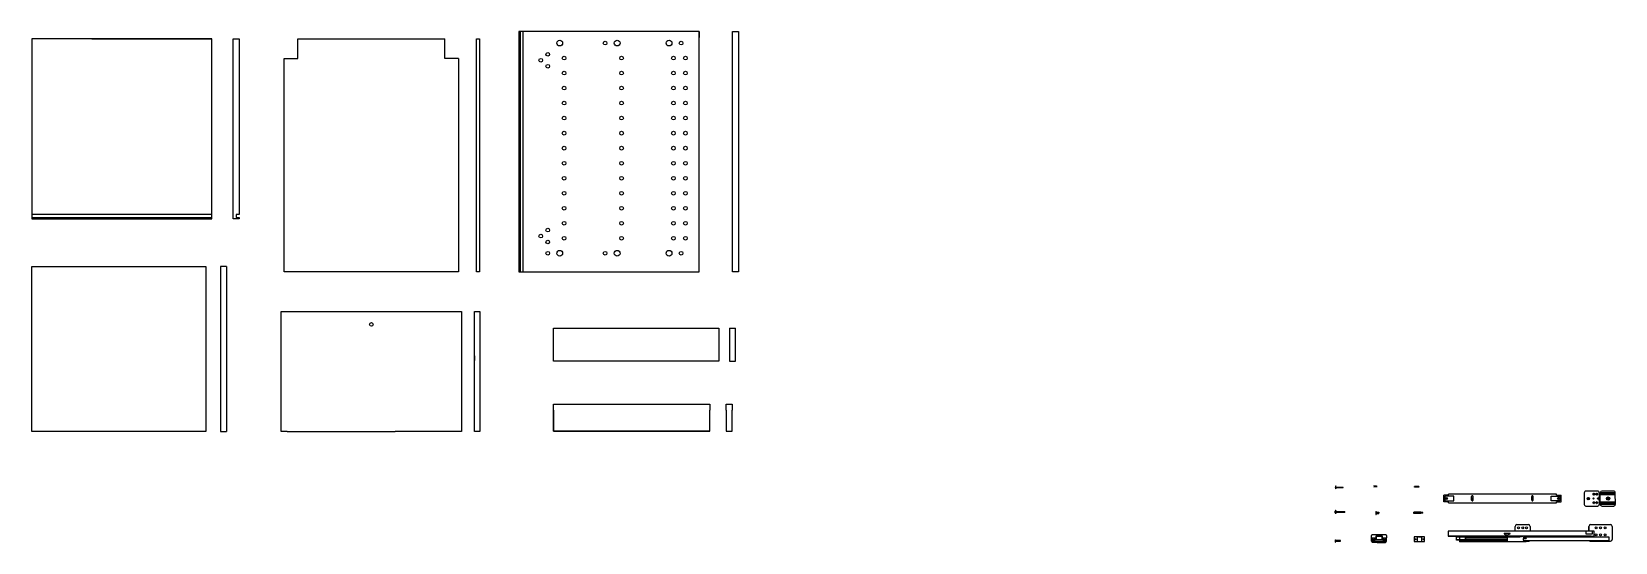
# Model space of a CAD drawing. Header units: millimetres. Extents: x 742 to 2544, y 1197 to 2001.
# Drawn here: x 2017 to 2544, y 1831 to 2001 of the extents above; entities that cross this region are included whole.
import ezdxf

# ---------------------------------------------------------------- set-up
doc = ezdxf.new("R2010")
doc.units = ezdxf.units.MM
doc.linetypes.add('DASHED', pattern=[0.75, 0.5, -0.25])
for name, color, linetype in [('A-FURN', 1, 'Continuous'), ('ARREDI', 1, 'Continuous'), ('VITI E CERNIERE', 8, 'Continuous')]:
    doc.layers.add(name, color=color, linetype=linetype)

msp = doc.modelspace()

# ---------------------------------------------------------------- linework, layer by layer
at = {"layer": 'A-FURN'}
for p, q in [((2190.78, 1891.64), (2190.78, 1902.64)), ((2190.78, 1902.64), (2245.78, 1902.64)), ((2249.34, 1902.64), (2251.34, 1902.64))]:
    msp.add_line(p, q, dxfattribs=at)
at = {"layer": 'ARREDI'}
for p, q in [((2077.03, 1999.1), (2017.03, 1999.1)), ((2017.03, 1999.1), (2017.03, 1939.1)), ((2037.03, 1999.1), (2077.03, 1999.1)), ((2077.03, 1939.1), (2077.03, 1999.1)), ((2105.59, 1992.47), (2105.59, 1999.1)), ((2105.59, 1999.1), (2154.59, 1999.1)), ((2154.59, 1992.47), (2154.59, 1999.1)), ((2165.07, 1921.47), (2165.07, 1999.1)), ((2165.07, 1999.1), (2166.07, 1999.1)), ((2166.07, 1999.1), (2166.07, 1921.47)), ((2239.21, 2001.47), (2179.21, 2001.47)), ((2179.21, 2001.47), (2179.21, 1921.47)), ((2179.21, 2001.47), (2179.91, 2001.47)), ((2179.71, 2001.47), (2179.71, 1921.47)), ((2180.71, 1921.47), (2180.71, 2001.47)), ((2239.21, 1921.47), (2239.21, 2001.47)), ((2239.21, 2001.47), (2239.21, 1999.47)), ((2250.34, 2001.47), (2250.84, 2001.47)), ((2101.09, 1921.47), (2101.09, 1992.47)), ((2101.09, 1992.47), (2105.59, 1992.47)), ((2159.09, 1992.47), (2154.59, 1992.47)), ((2159.09, 1992.47), (2159.09, 1921.47)), ((2239.21, 1984.47), (2239.21, 1985.17)), ((2077.03, 1940.6), (2017.03, 1940.6)), ((2077.03, 1939.6), (2077.03, 1940.6)), ((2077.03, 1939.8), (2077.03, 1940.3)), ((2086.13, 1940.6), (2085.13, 1940.6)), ((2085.13, 1940.6), (2085.13, 1939.6)), ((2017.03, 1939.6), (2077.03, 1939.6)), ((2017.03, 1939.1), (2037.03, 1939.1)), ((2037.03, 1939.1), (2077.03, 1939.1)), ((2085.13, 1939.6), (2086.13, 1939.6)), ((2017.03, 1923.25), (2075.03, 1923.25)), ((2017.03, 1868.25), (2017.03, 1923.25)), ((2075.03, 1923.25), (2075.03, 1868.25)), ((2081.93, 1923.25), (2079.93, 1923.25)), ((2079.93, 1923.25), (2079.93, 1868.25)), ((2081.93, 1923.25), (2081.93, 1921.25)), ((2081.93, 1921.25), (2081.93, 1868.25)), ((2159.09, 1921.47), (2101.09, 1921.47)), ((2159.09, 1921.47), (2122.09, 1921.47)), ((2165.52, 1921.47), (2165.07, 1921.47)), ((2166.07, 1921.47), (2165.52, 1921.47)), ((2179.21, 1921.47), (2239.21, 1921.47)), ((2179.91, 1921.47), (2180.41, 1921.47)), ((2100.09, 1868.25), (2100.09, 1908.25)), ((2100.09, 1908.25), (2160.09, 1908.25)), ((2160.09, 1908.25), (2160.09, 1868.25)), ((2164.44, 1908.25), (2166.24, 1908.25)), ((2164.44, 1868.25), (2164.44, 1908.25)), ((2166.24, 1908.25), (2166.24, 1868.25)), ((2190.78, 1891.64), (2190.78, 1902.64)), ((2245.78, 1902.64), (2245.78, 1891.64)), ((2249.34, 1902.64), (2249.34, 1891.64)), ((2251.34, 1891.64), (2251.34, 1902.64)), ((2164.44, 1893.5), (2164.44, 1891.95)), ((2100.09, 1868.25), (2100.09, 1888.25)), ((2164.44, 1889.95), (2164.44, 1891.95)), ((2164.44, 1889.95), (2164.44, 1890.25)), ((2245.78, 1891.64), (2190.78, 1891.64)), ((2249.34, 1891.64), (2251.34, 1891.64)), ((2190.78, 1868.33), (2190.78, 1877.33)), ((2190.78, 1877.33), (2242.78, 1877.33)), ((2242.78, 1877.33), (2242.78, 1875.33)), ((2248.28, 1875.33), (2248.28, 1877.33)), ((2248.28, 1877.33), (2250.28, 1877.33)), ((2250.28, 1877.33), (2250.28, 1875.33)), ((2190.78, 1875.33), (2190.78, 1868.33)), ((2242.78, 1868.33), (2242.78, 1875.33)), ((2248.28, 1875.33), (2248.28, 1868.33)), ((2250.28, 1868.33), (2250.28, 1875.33)), ((2075.03, 1868.25), (2017.03, 1868.25)), ((2079.93, 1868.25), (2081.93, 1868.25)), ((2102.09, 1868.25), (2100.09, 1868.25)), ((2102.09, 1868.25), (2138.09, 1868.25)), ((2140.09, 1868.25), (2138.09, 1868.25)), ((2160.09, 1868.25), (2140.09, 1868.25)), ((2166.24, 1868.25), (2164.44, 1868.25)), ((2242.78, 1868.33), (2190.78, 1868.33)), ((2190.78, 1868.33), (2242.78, 1868.33)), ((2248.28, 1868.33), (2250.28, 1868.33))]:
    msp.add_line(p, q, dxfattribs=at)
msp.add_lwpolyline([(2086.13, 1939.6), (2086.13, 1939.1), (2084.13, 1939.1), (2084.13, 1999.1), (2086.13, 1999.1), (2086.13, 1940.6)], dxfattribs=at)
msp.add_lwpolyline([(2250.34, 2001.47), (2252.34, 2001.47), (2252.34, 1921.47), (2250.34, 1921.47)], close=True, dxfattribs=at)
for centre, radius in [((2192.83, 1997.65), 0.955), ((2207.95, 1997.65), 0.614), ((2211.95, 1997.65), 0.955), ((2229.22, 1997.65), 0.955), ((2233.22, 1997.65), 0.614), ((2188.83, 1993.91), 0.614), ((2194.29, 1992.65), 0.614), ((2213.41, 1992.65), 0.614), ((2230.68, 1992.65), 0.614), ((2234.68, 1992.65), 0.614), ((2186.5, 1991.94), 0.614), ((2188.83, 1989.96), 0.614), ((2194.29, 1987.65), 0.614), ((2213.41, 1987.65), 0.614), ((2230.68, 1987.65), 0.614), ((2234.68, 1987.65), 0.614), ((2194.29, 1982.65), 0.614), ((2213.41, 1982.65), 0.614), ((2230.68, 1982.65), 0.614), ((2234.68, 1982.65), 0.614), ((2194.29, 1977.65), 0.614), ((2213.41, 1977.65), 0.614), ((2230.68, 1977.65), 0.614), ((2234.68, 1977.65), 0.614), ((2194.29, 1972.65), 0.614), ((2213.41, 1972.65), 0.614), ((2230.68, 1972.65), 0.614), ((2234.68, 1972.65), 0.614), ((2194.29, 1967.65), 0.614), ((2213.41, 1967.65), 0.614), ((2230.68, 1967.65), 0.614), ((2234.68, 1967.65), 0.614), ((2194.29, 1962.65), 0.614), ((2213.41, 1962.65), 0.614), ((2230.68, 1962.65), 0.614), ((2234.68, 1962.65), 0.614), ((2194.29, 1957.65), 0.614), ((2213.41, 1957.65), 0.614), ((2230.68, 1957.65), 0.614), ((2234.68, 1957.65), 0.614), ((2194.29, 1952.65), 0.614), ((2194.29, 1952.65), 0.614), ((2213.41, 1952.65), 0.614), ((2213.41, 1952.65), 0.614), ((2230.68, 1952.65), 0.614), ((2230.68, 1952.65), 0.614), ((2234.68, 1952.65), 0.614), ((2234.68, 1952.65), 0.614), ((2194.29, 1947.65), 0.614), ((2213.41, 1947.65), 0.614), ((2230.68, 1947.65), 0.614), ((2234.68, 1947.65), 0.614), ((2194.29, 1942.65), 0.614), ((2213.41, 1942.65), 0.614), ((2230.68, 1942.65), 0.614), ((2234.68, 1942.65), 0.614), ((2188.83, 1935.34), 0.614), ((2194.29, 1937.65), 0.614), ((2213.41, 1937.65), 0.614), ((2230.68, 1937.65), 0.614), ((2234.68, 1937.65), 0.614), ((2186.5, 1933.36), 0.614), ((2188.83, 1931.39), 0.614), ((2194.29, 1932.65), 0.614), ((2213.41, 1932.65), 0.614), ((2230.68, 1932.65), 0.614), ((2234.68, 1932.65), 0.614), ((2188.83, 1927.65), 0.614), ((2192.83, 1927.65), 0.955), ((2207.95, 1927.65), 0.614), ((2211.95, 1927.65), 0.955), ((2229.22, 1927.65), 0.955), ((2233.22, 1927.65), 0.614), ((2130.11, 1903.93), 0.614)]:
    msp.add_circle(centre, radius, dxfattribs=at)
at = {"layer": 'VITI E CERNIERE', "linetype": 'DASHED'}
for p, q in [((2451.07, 1849.72), (2451.21, 1849.72)), ((2451.07, 1849.58), (2451.21, 1849.58)), ((2451.08, 1849.79), (2451.21, 1849.79)), ((2451.08, 1849.51), (2451.21, 1849.51)), ((2451.21, 1849.51), (2451.21, 1849.79)), ((2450.92, 1841.6), (2451.05, 1841.6)), ((2450.92, 1841.53), (2451.05, 1841.53)), ((2450.92, 1841.39), (2451.05, 1841.39)), ((2450.92, 1841.32), (2451.05, 1841.32)), ((2451.05, 1841.32), (2451.05, 1841.6))]:
    msp.add_line(p, q, dxfattribs=at)
at = {"layer": 'VITI E CERNIERE', "linetype": 'Continuous'}
for p, q in [((2451.07, 1849.6), (2451.07, 1849.69)), ((2451.22, 1849.14), (2451.22, 1850.14)), ((2535.22, 1845.98), (2535, 1845.98)), ((2535.22, 1845.88), (2535, 1845.88)), ((2535.22, 1845.98), (2535.22, 1846.19)), ((2535.22, 1845.88), (2535.22, 1845.67)), ((2535.32, 1845.98), (2535.32, 1846.19)), ((2535.32, 1845.98), (2535.53, 1845.98)), ((2535.32, 1845.88), (2535.53, 1845.88)), ((2535.32, 1845.88), (2535.32, 1845.67)), ((2537.08, 1847.43), (2536.86, 1847.43)), ((2537.08, 1847.33), (2536.86, 1847.33)), ((2537.08, 1847.43), (2537.08, 1847.64)), ((2537.08, 1847.33), (2537.08, 1847.12)), ((2537.17, 1847.43), (2537.17, 1847.64)), ((2537.17, 1847.43), (2537.39, 1847.43)), ((2537.17, 1847.33), (2537.39, 1847.33)), ((2537.17, 1847.33), (2537.17, 1847.12)), ((2538.04, 1847.43), (2537.83, 1847.43)), ((2538.04, 1847.33), (2537.83, 1847.33)), ((2538.04, 1847.43), (2538.04, 1847.64)), ((2538.04, 1847.33), (2538.04, 1847.12)), ((2538.14, 1847.43), (2538.14, 1847.64)), ((2538.14, 1847.43), (2538.35, 1847.43)), ((2538.14, 1847.33), (2538.35, 1847.33)), ((2538.14, 1847.33), (2538.14, 1847.12)), ((2541.8, 1845.97), (2541.58, 1845.97)), ((2541.8, 1845.88), (2541.58, 1845.88)), ((2541.8, 1845.97), (2541.8, 1846.19)), ((2541.8, 1845.88), (2541.8, 1845.66)), ((2541.9, 1845.97), (2541.9, 1846.19)), ((2541.9, 1845.97), (2542.11, 1845.97)), ((2541.9, 1845.88), (2542.11, 1845.88)), ((2541.9, 1845.88), (2541.9, 1845.66)), ((2450.91, 1841.42), (2450.91, 1841.51)), ((2451.22, 1841.96), (2451.07, 1841.96)), ((2451.22, 1840.96), (2451.07, 1840.96)), ((2537.07, 1844.57), (2536.86, 1844.57)), ((2537.07, 1844.48), (2536.86, 1844.48)), ((2537.07, 1844.57), (2537.07, 1844.79)), ((2537.07, 1844.48), (2537.07, 1844.26)), ((2537.17, 1844.57), (2537.17, 1844.79)), ((2537.17, 1844.57), (2537.38, 1844.57)), ((2537.17, 1844.48), (2537.38, 1844.48)), ((2537.17, 1844.48), (2537.17, 1844.26)), ((2538.04, 1844.57), (2537.83, 1844.57)), ((2538.04, 1844.48), (2537.83, 1844.48)), ((2538.04, 1844.57), (2538.04, 1844.79)), ((2538.04, 1844.48), (2538.04, 1844.26)), ((2538.14, 1844.57), (2538.14, 1844.79)), ((2538.14, 1844.57), (2538.35, 1844.57)), ((2538.14, 1844.48), (2538.35, 1844.48)), ((2538.14, 1844.48), (2538.14, 1844.26))]:
    msp.add_line(p, q, dxfattribs=at)
at = {"layer": 'VITI E CERNIERE'}
for p, q in [((2451.22, 1849.75), (2452.67, 1849.75)), ((2451.22, 1849.55), (2452.67, 1849.55)), ((2451.29, 1849.8), (2451.3, 1849.49)), ((2451.45, 1849.8), (2451.47, 1849.49)), ((2451.45, 1849.8), (2451.47, 1849.49)), ((2451.62, 1849.8), (2451.64, 1849.49)), ((2451.78, 1849.8), (2451.8, 1849.49)), ((2451.95, 1849.8), (2451.97, 1849.49)), ((2452.12, 1849.8), (2452.13, 1849.49)), ((2452.28, 1849.8), (2452.3, 1849.49)), ((2452.45, 1849.8), (2452.46, 1849.49)), ((2452.45, 1849.75), (2453.28, 1849.75)), ((2452.45, 1849.55), (2453.29, 1849.55)), ((2452.61, 1849.8), (2452.63, 1849.49)), ((2452.78, 1849.8), (2452.8, 1849.49)), ((2452.94, 1849.8), (2452.96, 1849.49)), ((2453.11, 1849.8), (2453.13, 1849.49)), ((2453.28, 1849.8), (2453.29, 1849.49)), ((2453.28, 1849.8), (2453.29, 1849.49)), ((2453.28, 1849.75), (2453.66, 1849.75)), ((2453.29, 1849.55), (2453.66, 1849.55)), ((2453.44, 1849.8), (2453.46, 1849.49)), ((2453.66, 1849.55), (2453.66, 1849.75)), ((2463.95, 1850.02), (2463.97, 1849.99)), ((2463.97, 1849.99), (2463.95, 1849.96)), ((2464.16, 1850.13), (2464.08, 1849.85)), ((2464.25, 1850.13), (2464.17, 1849.85)), ((2464.33, 1850.13), (2464.25, 1849.85)), ((2464.27, 1850.07), (2464.8, 1850.07)), ((2464.27, 1849.91), (2464.8, 1849.91)), ((2464.42, 1850.13), (2464.34, 1849.85)), ((2464.5, 1850.13), (2464.42, 1849.85)), ((2464.59, 1850.13), (2464.51, 1849.85)), ((2464.68, 1850.13), (2464.6, 1849.85)), ((2464.76, 1850.13), (2464.68, 1849.85)), ((2477.44, 1849.98), (2477.38, 1849.92)), ((2477.38, 1849.92), (2477.38, 1849.8)), ((2477.44, 1849.74), (2477.38, 1849.8)), ((2477.44, 1849.98), (2477.44, 1849.74)), ((2478.84, 1849.98), (2477.44, 1849.98)), ((2478.84, 1849.74), (2477.44, 1849.74)), ((2478.84, 1849.98), (2478.9, 1849.92)), ((2478.84, 1849.98), (2478.84, 1849.74)), ((2478.84, 1849.74), (2478.9, 1849.8)), ((2478.9, 1849.8), (2478.9, 1849.92)), ((2488.69, 1847.01), (2487.19, 1847.01)), ((2487.19, 1844.85), (2487.19, 1847.01)), ((2488.69, 1847.01), (2488.69, 1847.34)), ((2524.69, 1847.34), (2488.69, 1847.34)), ((2496.43, 1845.39), (2496.43, 1846.63)), ((2496.55, 1845.29), (2496.55, 1845.94)), ((2496.82, 1845.29), (2496.82, 1845.94)), ((2496.95, 1845.39), (2496.95, 1846.63)), ((2516.43, 1845.39), (2516.43, 1846.63)), ((2516.55, 1845.29), (2516.55, 1845.94)), ((2516.82, 1845.29), (2516.82, 1845.94)), ((2516.95, 1845.39), (2516.95, 1846.63)), ((2524.69, 1847.01), (2524.69, 1847.34)), ((2524.69, 1847.01), (2526.19, 1847.01)), ((2526.19, 1844.85), (2526.19, 1847.01)), ((2533.93, 1847.89), (2533.93, 1843.98)), ((2538.38, 1848.42), (2534.47, 1848.43)), ((2538.94, 1847.88), (2538.93, 1843.97)), ((2538.94, 1847.88), (2538.93, 1843.97)), ((2538.93, 1846.48), (2539.27, 1846.48)), ((2538.93, 1845.37), (2538.93, 1846.48)), ((2538.93, 1845.37), (2539.27, 1845.37)), ((2539.05, 1845.37), (2539.05, 1846.48)), ((2539.27, 1843.97), (2539.27, 1847.88)), ((2539.27, 1843.97), (2539.27, 1847.88)), ((2544.27, 1847.87), (2539.27, 1847.87)), ((2544.27, 1847.62), (2539.27, 1847.62)), ((2544.27, 1847.62), (2539.27, 1847.62)), ((2544.27, 1847.37), (2539.27, 1847.37)), ((2544.27, 1847.12), (2539.27, 1847.12)), ((2543.72, 1848.42), (2539.75, 1848.42)), ((2544.27, 1843.97), (2544.26, 1847.87)), ((2451.22, 1841.96), (2451.22, 1840.96)), ((2451.22, 1841.56), (2453.26, 1841.56)), ((2451.22, 1841.36), (2453.26, 1841.36)), ((2451.38, 1841.62), (2451.4, 1841.31)), ((2451.55, 1841.62), (2451.56, 1841.31)), ((2451.71, 1841.62), (2451.73, 1841.31)), ((2451.88, 1841.62), (2451.89, 1841.31)), ((2452.04, 1841.62), (2452.06, 1841.31)), ((2452.04, 1841.62), (2452.06, 1841.31)), ((2452.21, 1841.62), (2452.22, 1841.31)), ((2452.37, 1841.62), (2452.39, 1841.31)), ((2452.54, 1841.62), (2452.56, 1841.31)), ((2452.7, 1841.62), (2452.72, 1841.31)), ((2452.87, 1841.62), (2452.89, 1841.31)), ((2453.04, 1841.62), (2453.05, 1841.31)), ((2453.04, 1841.56), (2453.87, 1841.56)), ((2453.04, 1841.36), (2453.88, 1841.36)), ((2453.2, 1841.62), (2453.22, 1841.31)), ((2453.37, 1841.62), (2453.38, 1841.31)), ((2453.53, 1841.62), (2453.55, 1841.31)), ((2453.7, 1841.62), (2453.72, 1841.31)), ((2453.86, 1841.62), (2453.88, 1841.31)), ((2453.86, 1841.62), (2453.88, 1841.31)), ((2453.87, 1841.56), (2454.25, 1841.56)), ((2453.88, 1841.36), (2454.25, 1841.36)), ((2454.03, 1841.62), (2454.05, 1841.31)), ((2454.25, 1841.36), (2454.25, 1841.56)), ((2464.49, 1841.62), (2464.59, 1841.62)), ((2464.49, 1841.17), (2464.54, 1841.12)), ((2464.54, 1841.12), (2464.49, 1841.06)), ((2464.49, 1840.62), (2464.59, 1840.62)), ((2464.59, 1841.62), (2464.71, 1841.27)), ((2464.59, 1840.62), (2464.71, 1840.96)), ((2465.03, 1841.38), (2464.88, 1840.85)), ((2465.2, 1841.38), (2465.04, 1840.85)), ((2465.36, 1841.38), (2465.21, 1840.85)), ((2465.53, 1841.38), (2465.38, 1840.85)), ((2465.58, 1840.96), (2465.58, 1841.27)), ((2477.95, 1841.39), (2477.17, 1841.39)), ((2477.17, 1840.97), (2477.17, 1841.39)), ((2479.49, 1840.97), (2477.17, 1840.97)), ((2477.95, 1841.32), (2477.42, 1841.32)), ((2477.95, 1841.04), (2477.42, 1841.04)), ((2477.57, 1841.32), (2477.57, 1841.04)), ((2477.57, 1841.32), (2477.72, 1841.32)), ((2477.57, 1841.04), (2477.72, 1841.04)), ((2477.72, 1841.04), (2477.72, 1841.32)), ((2477.72, 1841.24), (2478.17, 1841.24)), ((2477.72, 1841.12), (2478.17, 1841.12)), ((2477.83, 1841.24), (2477.83, 1841.32)), ((2477.83, 1841.04), (2477.83, 1841.12)), ((2477.95, 1841.32), (2477.95, 1841.39)), ((2479.49, 1841.39), (2477.95, 1841.39)), ((2478.17, 1840.97), (2478.17, 1841.39)), ((2479.37, 1841.3), (2478.29, 1841.3)), ((2478.29, 1841.3), (2478.29, 1841.3)), ((2478.29, 1841.18), (2478.29, 1841.18)), ((2478.29, 1841.06), (2479.37, 1841.06)), ((2478.35, 1841.27), (2479.31, 1841.27)), ((2478.35, 1841.24), (2479.31, 1841.24)), ((2479.31, 1841.12), (2478.35, 1841.12)), ((2478.35, 1841.09), (2479.31, 1841.09)), ((2479.37, 1841.3), (2479.37, 1841.3)), ((2479.37, 1841.18), (2479.37, 1841.18)), ((2479.49, 1840.97), (2479.49, 1841.39)), ((2479.6, 1841.3), (2479.53, 1841.06)), ((2479.68, 1841.3), (2479.61, 1841.06)), ((2479.75, 1841.3), (2479.68, 1841.06)), ((2479.83, 1841.3), (2479.76, 1841.06)), ((2479.9, 1841.3), (2479.83, 1841.06)), ((2479.98, 1841.3), (2479.91, 1841.06)), ((2480.05, 1841.3), (2479.98, 1841.06)), ((2480.12, 1841.3), (2480.05, 1841.06)), ((2480.21, 1841.11), (2480.21, 1841.25)), ((2488.69, 1844.85), (2487.19, 1844.85)), ((2488.69, 1844.52), (2488.69, 1844.85)), ((2488.69, 1844.52), (2524.69, 1844.52)), ((2524.69, 1844.85), (2526.19, 1844.85)), ((2524.69, 1844.52), (2524.69, 1844.85)), ((2534.48, 1843.42), (2538.45, 1843.42)), ((2544.27, 1844.72), (2539.27, 1844.72)), ((2544.27, 1844.47), (2539.27, 1844.47)), ((2544.27, 1844.47), (2539.27, 1844.47)), ((2544.27, 1844.22), (2539.27, 1844.22)), ((2544.27, 1843.97), (2539.27, 1843.97)), ((2539.82, 1843.43), (2543.73, 1843.42)), ((2537.23, 1835.04), (2488.6, 1835.04)), ((2488.6, 1835.04), (2488.6, 1833.44)), ((2510.92, 1835.04), (2510.92, 1836.6)), ((2511.49, 1837.24), (2515.35, 1837.24)), ((2515.92, 1836.6), (2515.92, 1835.04)), ((2534.53, 1834.04), (2534.53, 1835.04)), ((2535.45, 1835.04), (2535.45, 1836.6)), ((2535.45, 1836.6), (2535.45, 1835.04)), ((2536.02, 1837.24), (2542.66, 1837.24)), ((2536.53, 1835.04), (2536.53, 1834.04)), ((2537.23, 1833.44), (2537.23, 1835.04)), ((2543.23, 1836.6), (2543.23, 1832.31)), ((2450.99, 1832.18), (2451.07, 1832.18)), ((2450.99, 1831.83), (2451.03, 1831.79)), ((2451.03, 1831.79), (2450.99, 1831.75)), ((2450.99, 1831.4), (2451.07, 1831.4)), ((2451.07, 1832.18), (2451.16, 1831.91)), ((2451.07, 1831.4), (2451.16, 1831.67)), ((2451.41, 1832), (2451.29, 1831.58)), ((2451.54, 1832), (2451.42, 1831.58)), ((2451.67, 1832), (2451.55, 1831.58)), ((2451.8, 1832), (2451.68, 1831.58)), ((2451.93, 1832), (2451.81, 1831.58)), ((2452.06, 1832), (2451.94, 1831.58)), ((2452.19, 1832), (2452.07, 1831.58)), ((2452.32, 1832), (2452.2, 1831.58)), ((2452.45, 1832), (2452.33, 1831.58)), ((2452.58, 1832), (2452.46, 1831.58)), ((2452.71, 1832), (2452.59, 1831.58)), ((2452.73, 1831.67), (2452.73, 1831.91)), ((2463.11, 1832.84), (2463.11, 1833.52)), ((2463.11, 1831.83), (2463.11, 1832.84)), ((2463.11, 1832.84), (2464.51, 1832.84)), ((2463.45, 1833.98), (2467.77, 1833.98)), ((2465.02, 1831.33), (2463.45, 1831.33)), ((2463.56, 1831.7), (2467.66, 1831.7)), ((2463.69, 1832.26), (2463.75, 1832.32)), ((2463.8, 1832.15), (2463.69, 1832.26)), ((2463.69, 1832.04), (2463.8, 1832.15)), ((2463.75, 1831.98), (2463.69, 1832.04)), ((2463.75, 1832.32), (2463.86, 1832.21)), ((2463.86, 1832.1), (2463.75, 1831.98)), ((2463.86, 1832.21), (2463.97, 1832.32)), ((2463.97, 1831.98), (2463.86, 1832.1)), ((2464.02, 1832.26), (2463.91, 1832.15)), ((2463.91, 1832.15), (2464.02, 1832.04)), ((2463.97, 1832.32), (2464.02, 1832.26)), ((2464.02, 1832.04), (2463.97, 1831.98)), ((2466.83, 1832.16), (2464.39, 1832.16)), ((2465.02, 1831.33), (2466.2, 1831.33)), ((2466.2, 1831.33), (2467.77, 1831.33)), ((2466.72, 1832.84), (2468.11, 1832.84)), ((2467.21, 1832.26), (2467.27, 1832.32)), ((2467.33, 1832.15), (2467.21, 1832.26)), ((2467.21, 1832.04), (2467.33, 1832.15)), ((2467.27, 1831.98), (2467.21, 1832.04)), ((2467.27, 1832.32), (2467.38, 1832.2)), ((2467.38, 1832.09), (2467.27, 1831.98)), ((2467.38, 1832.2), (2467.49, 1832.32)), ((2467.49, 1831.98), (2467.38, 1832.09)), ((2467.55, 1832.26), (2467.44, 1832.15)), ((2467.44, 1832.15), (2467.55, 1832.04)), ((2467.49, 1832.32), (2467.55, 1832.26)), ((2467.55, 1832.04), (2467.49, 1831.98)), ((2468.11, 1833.52), (2468.11, 1832.84)), ((2468.11, 1831.83), (2468.11, 1832.84)), ((2480.76, 1833.18), (2477.26, 1833.18)), ((2477.26, 1833.18), (2477.26, 1832.88)), ((2477.26, 1832.88), (2477.26, 1831.88)), ((2477.26, 1831.88), (2477.26, 1831.58)), ((2477.26, 1831.58), (2480.76, 1831.58)), ((2478.26, 1833.18), (2478.26, 1831.58)), ((2478.76, 1833.18), (2479.76, 1833.18)), ((2479.76, 1833.18), (2479.76, 1831.58)), ((2480.76, 1831.58), (2480.76, 1833.18)), ((2536.23, 1833.44), (2488.6, 1833.44)), ((2488.6, 1833.44), (2491.56, 1833.44)), ((2489.18, 1833.44), (2511.9, 1833.44)), ((2491.37, 1832.08), (2491.37, 1833.44)), ((2512.52, 1833.04), (2491.37, 1833.04)), ((2491.37, 1832.28), (2492.37, 1832.28)), ((2492.37, 1832.08), (2491.37, 1832.08)), ((2492.37, 1833.04), (2492.37, 1831.88)), ((2492.37, 1832.15), (2494.37, 1832.15)), ((2494.37, 1832.15), (2492.37, 1832.15)), ((2492.37, 1831.88), (2492.53, 1831.88)), ((2492.37, 1831.8), (2492.37, 1831.53)), ((2492.37, 1831.8), (2492.53, 1831.8)), ((2514.61, 1831.53), (2492.37, 1831.53)), ((2492.53, 1831.98), (2508.21, 1831.98)), ((2492.53, 1831.88), (2492.53, 1831.98)), ((2492.53, 1831.8), (2492.53, 1831.7)), ((2492.53, 1831.7), (2508.21, 1831.7)), ((2494.37, 1832.15), (2494.37, 1833.04)), ((2494.53, 1832.15), (2494.53, 1832.87)), ((2494.53, 1832.87), (2508.21, 1832.87)), ((2508.21, 1832.15), (2494.53, 1832.15)), ((2507.21, 1834.25), (2507.21, 1834.33)), ((2507.3, 1834.11), (2507.93, 1833.86)), ((2507.31, 1834.44), (2509.11, 1834.44)), ((2508.01, 1833.76), (2508.01, 1833.44)), ((2508.21, 1833.04), (2508.21, 1832.15)), ((2508.21, 1832.15), (2508.21, 1831.53)), ((2508.41, 1833.44), (2508.41, 1833.76)), ((2509.12, 1834.11), (2508.49, 1833.86)), ((2509.21, 1834.25), (2509.21, 1834.33)), ((2512.91, 1833.17), (2512.52, 1833.04)), ((2513.56, 1833.19), (2514.61, 1832.77)), ((2514.61, 1832.57), (2513.61, 1832.57)), ((2513.61, 1832.57), (2513.61, 1832.04)), ((2513.61, 1832.04), (2514.61, 1832.04)), ((2542.24, 1833.04), (2513.94, 1833.04)), ((2514.61, 1832.77), (2514.61, 1832.57)), ((2514.61, 1832.04), (2514.61, 1831.53)), ((2542.24, 1831.89), (2514.61, 1831.89)), ((2514.61, 1831.67), (2515.35, 1831.67)), ((2536.53, 1834.04), (2534.53, 1834.04)), ((2536.02, 1831.67), (2542.66, 1831.67)), ((2536.23, 1833.04), (2536.23, 1833.44)), ((2536.23, 1833.44), (2537.23, 1833.44)), ((2542.24, 1831.89), (2542.24, 1833.04))]:
    msp.add_line(p, q, dxfattribs=at)
for points in [[(2463.99, 1850.28), (2463.95, 1850.28), (2463.95, 1850.02)], [(2463.95, 1849.96), (2463.95, 1849.71), (2463.99, 1849.71), (2464.02, 1849.85), (2464.06, 1849.91), (2464.8, 1849.91)], [(2464.8, 1850.07), (2464.06, 1850.07), (2464.02, 1850.13), (2463.99, 1850.28)], [(2464.8, 1849.91), (2465.01, 1849.99), (2464.8, 1850.07)], [(2488.05, 1845.98), (2487.92, 1845.98), (2487.92, 1845.93), (2488.05, 1845.93)], [(2488.1, 1845.98), (2488.1, 1846.11), (2488.05, 1846.11), (2488.05, 1845.98)], [(2488.05, 1845.93), (2488.05, 1845.8), (2488.1, 1845.8), (2488.1, 1845.93)], [(2488.1, 1845.93), (2488.23, 1845.93), (2488.23, 1845.98), (2488.1, 1845.98)], [(2525.28, 1845.98), (2525.15, 1845.98), (2525.15, 1845.93), (2525.28, 1845.93)], [(2525.33, 1845.98), (2525.33, 1846.11), (2525.28, 1846.11), (2525.28, 1845.98)], [(2525.28, 1845.93), (2525.28, 1845.8), (2525.33, 1845.8), (2525.33, 1845.93)], [(2525.33, 1845.93), (2525.46, 1845.93), (2525.46, 1845.98), (2525.33, 1845.98)], [(2464.49, 1841.62), (2464.49, 1841.17)], [(2464.49, 1841.06), (2464.49, 1840.62)], [(2465.58, 1841.27), (2464.71, 1841.27)], [(2464.71, 1840.96), (2465.58, 1840.96)], [(2480.21, 1841.25), (2479.49, 1841.25)], [(2479.49, 1841.11), (2480.21, 1841.11)], [(2450.99, 1832.18), (2450.99, 1831.83)], [(2450.99, 1831.75), (2450.99, 1831.4)], [(2452.73, 1831.91), (2451.16, 1831.91)], [(2451.16, 1831.67), (2452.73, 1831.67)], [(2452.03, 1831.91), (2452.03, 1831.91)], [(2466.83, 1832.27), (2466.72, 1832.27), (2466.72, 1833.4), (2464.51, 1833.4), (2464.51, 1832.27), (2464.39, 1832.27)], [(2466.83, 1832.16), (2466.61, 1832.16), (2466.61, 1833.28), (2464.62, 1833.28), (2464.62, 1832.16), (2464.39, 1832.16)]]:
    msp.add_lwpolyline(points, dxfattribs=at)
for points in [[(2477.38, 1849.98), (2478.9, 1849.98), (2478.9, 1849.74), (2477.38, 1849.74)], [(2487.53, 1845.21), (2490.46, 1845.21), (2490.46, 1846.7), (2487.53, 1846.7)], [(2525.84, 1845.21), (2522.92, 1845.21), (2522.92, 1846.7), (2525.84, 1846.7)]]:
    msp.add_lwpolyline(points, close=True, dxfattribs=at)
for centre, radius in [((2488.07, 1845.96), 0.323), ((2525.3, 1845.96), 0.323), ((2535.27, 1845.92), 0.388), ((2537.01, 1845.92), 0.188), ((2537.12, 1847.38), 0.284), ((2537.12, 1847.38), 0.284), ((2538.09, 1847.38), 0.284), ((2538.44, 1845.92), 0.188), ((2541.85, 1845.92), 0.556), ((2537.12, 1844.53), 0.284), ((2538.09, 1844.53), 0.284), ((2512.04, 1836.15), 0.308), ((2513.43, 1836.15), 0.308), ((2514.67, 1836.15), 0.308), ((2537.84, 1836.16), 0.308), ((2539.34, 1836.16), 0.308), ((2540.84, 1836.16), 0.308), ((2463.85, 1832.16), 0.393), ((2463.85, 1832.16), 0.337), ((2467.37, 1832.16), 0.393), ((2467.37, 1832.16), 0.337), ((2477.72, 1832.38), 0.158), ((2480.36, 1832.38), 0.158), ((2507.48, 1834.29), 0.0864), ((2508.94, 1834.29), 0.0864), ((2537.84, 1833.86), 0.308), ((2539.34, 1833.86), 0.308), ((2540.84, 1833.86), 0.308)]:
    msp.add_circle(centre, radius, dxfattribs=at)
at = {"layer": 'VITI E CERNIERE', "linetype": 'Continuous'}
for centre, radius, start, end in [((2451.91, 1849.66), 0.845, 145.237, 177.7461), ((2451.98, 1849.65), 0.917, 182.9028, 213.3985), ((2535.27, 1845.93), 0.268, 169.7597, 190.2403), ((2535.27, 1845.93), 0.268, 79.7597, 100.2403), ((2535.27, 1845.93), 0.268, 259.7597, 280.2403), ((2535.27, 1845.93), 0.268, 349.7597, 10.2403), ((2537.13, 1847.38), 0.268, 169.7597, 190.2403), ((2537.13, 1847.38), 0.268, 79.7597, 100.2403), ((2537.13, 1847.38), 0.268, 259.7597, 280.2403), ((2537.13, 1847.38), 0.268, 349.7597, 10.2403), ((2538.09, 1847.38), 0.268, 169.7597, 190.2403), ((2538.09, 1847.38), 0.268, 79.7597, 100.2403), ((2538.09, 1847.38), 0.268, 259.7597, 280.2403), ((2538.09, 1847.38), 0.268, 349.7597, 10.2403), ((2541.85, 1845.92), 0.268, 169.7597, 190.2403), ((2541.85, 1845.92), 0.268, 79.7597, 100.2403), ((2541.85, 1845.92), 0.268, 259.7597, 280.2403), ((2541.85, 1845.92), 0.268, 349.7597, 10.2403), ((2451.76, 1841.48), 0.845, 145.237, 177.7461), ((2451.83, 1841.46), 0.917, 182.9028, 213.3985), ((2537.12, 1844.53), 0.268, 169.7597, 190.2403), ((2537.12, 1844.53), 0.268, 79.7597, 100.2403), ((2537.12, 1844.53), 0.268, 259.7597, 280.2403), ((2537.12, 1844.53), 0.268, 349.7597, 10.2403), ((2538.09, 1844.53), 0.268, 169.7597, 190.2403), ((2538.09, 1844.53), 0.268, 79.7597, 100.2403), ((2538.09, 1844.53), 0.268, 259.7597, 280.2403), ((2538.09, 1844.53), 0.268, 349.7597, 10.2403)]:
    msp.add_arc(centre, radius, start, end, dxfattribs=at)
at = {"layer": 'VITI E CERNIERE'}
for centre, radius, start, end in [((2496.69, 1846.58), 0.263, 11.2554, 168.7446), ((2496.69, 1845.44), 0.263, 191.2554, 348.7446), ((2496.69, 1845.92), 0.138, 11.2554, 168.7446), ((2516.69, 1846.58), 0.263, 11.2554, 168.7446), ((2516.69, 1845.44), 0.263, 191.2554, 348.7446), ((2516.69, 1845.92), 0.138, 11.2554, 168.7446), ((2534.48, 1847.88), 0.547, 88.8013, 180.3988), ((2538.39, 1847.88), 0.547, 359.6012, 91.1987), ((2539.82, 1847.88), 0.546, 96.8645, 181.1987), ((2543.72, 1847.88), 0.546, 358.8013, 90.3988), ((2477.42, 1841.18), 0.14, 90, 270), ((2478.31, 1841.46), 0.155, 204.283, 261.9772), ((2478.31, 1840.91), 0.155, 98.0228, 155.717), ((2478.35, 1841.33), 0.06, 210, 270), ((2478.35, 1841.18), 0.06, 90, 180), ((2478.35, 1841.18), 0.06, 180, 270), ((2478.35, 1841.03), 0.06, 90, 150), ((2479.31, 1841.33), 0.06, 270, 330), ((2479.31, 1841.18), 0.06, 0, 90), ((2479.31, 1841.18), 0.06, 270, 0), ((2479.31, 1841.03), 0.06, 30, 90), ((2479.34, 1841.46), 0.155, 278.0228, 335.717), ((2479.34, 1840.91), 0.155, 24.283, 81.9772), ((2496.69, 1845.32), 0.138, 191.2554, 348.7446), ((2516.69, 1845.32), 0.138, 191.2554, 348.7446), ((2534.48, 1843.97), 0.547, 178.8013, 270.3988), ((2538.39, 1843.97), 0.547, 269.6012, 1.1987), ((2539.81, 1843.97), 0.546, 179.6012, 271.1987), ((2543.72, 1843.97), 0.546, 268.8013, 0.3988), ((2511.6, 1836.56), 0.69, 99.8541, 177.0588), ((2515.23, 1836.56), 0.69, 2.9412, 80.1459), ((2536.14, 1836.56), 0.69, 99.8541, 177.0588), ((2542.54, 1836.56), 0.69, 2.9412, 80.1459), ((2463.85, 1832.16), 0.544, 359.981, 237.9517), ((2467.37, 1832.16), 0.543, 302.3724, 180), ((2507.34, 1834.31), 0.133, 103.0025, 171.0095), ((2507.35, 1834.25), 0.145, 179.5495, 248.9349), ((2507.89, 1833.75), 0.12, 354.9325, 77.4453), ((2508.53, 1833.75), 0.12, 102.5547, 185.0675), ((2509.08, 1834.31), 0.133, 8.9905, 76.9975), ((2509.07, 1834.25), 0.145, 291.0651, 0.4505), ((2513.28, 1831.92), 1.31, 77.3711, 106.5092), ((2515.23, 1832.35), 0.69, 279.8541, 318.4564), ((2536.14, 1832.35), 0.69, 221.5436, 260.1459), ((2542.54, 1832.35), 0.69, 279.8541, 357.0588)]:
    msp.add_arc(centre, radius, start, end, dxfattribs=at)
for points in [[(2463.11, 1833.52), (2463.11, 1833.71), (2463.26, 1833.98), (2463.45, 1833.98)], [(2463.45, 1831.33), (2463.25, 1831.33), (2463.11, 1831.63), (2463.11, 1831.83)], [(2467.77, 1833.98), (2467.96, 1833.98), (2468.11, 1833.71), (2468.11, 1833.52)], [(2467.77, 1831.33), (2467.98, 1831.33), (2468.11, 1831.63), (2468.11, 1831.83)]]:
    msp.add_open_spline(points, degree=3, dxfattribs=at)

doc.saveas('drawing.dxf')
